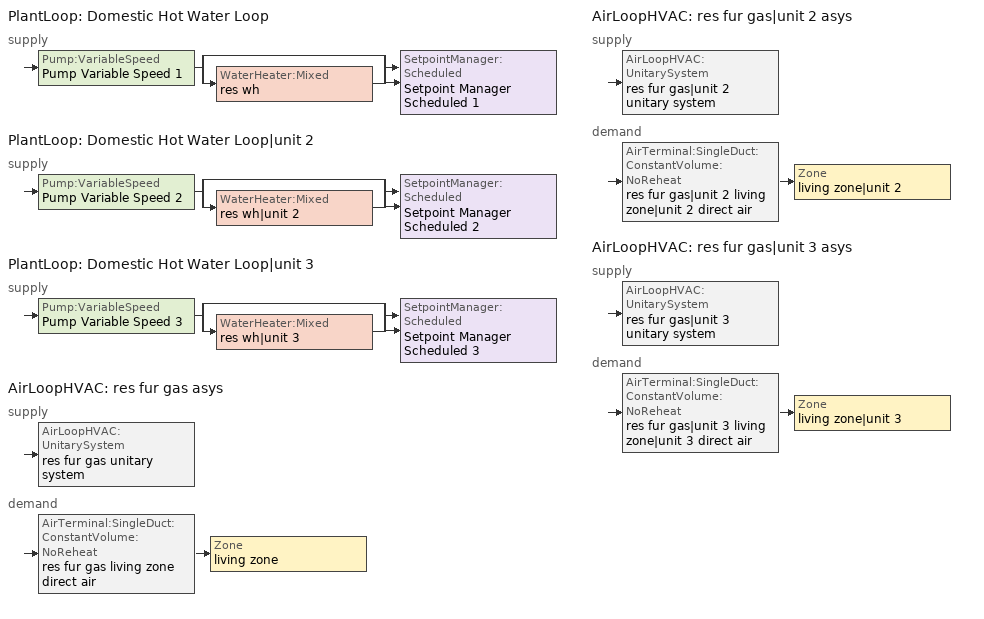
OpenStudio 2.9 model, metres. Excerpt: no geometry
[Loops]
PlantLoop 'Domestic Hot Water Loop'
 supply: Pump:VariableSpeed 'Pump Variable Speed 1' > split
  | bypass
  | WaterHeater:Mixed 'res wh'
  join > SetpointManager:Scheduled 'Setpoint Manager Scheduled 1'
PlantLoop 'Domestic Hot Water Loop|unit 2'
 supply: Pump:VariableSpeed 'Pump Variable Speed 2' > split
  | bypass
  | WaterHeater:Mixed 'res wh|unit 2'
  join > SetpointManager:Scheduled 'Setpoint Manager Scheduled 2'
PlantLoop 'Domestic Hot Water Loop|unit 3'
 supply: Pump:VariableSpeed 'Pump Variable Speed 3' > split
  | bypass
  | WaterHeater:Mixed 'res wh|unit 3'
  join > SetpointManager:Scheduled 'Setpoint Manager Scheduled 3'
AirLoopHVAC 'res fur gas asys'
 supply: AirLoopHVAC:UnitarySystem 'res fur gas unitary system'
 demand: AirTerminal:SingleDuct:ConstantVolume:NoReheat 'res fur gas living zone direct air' > Zone 'living zone'
AirLoopHVAC 'res fur gas|unit 2 asys'
 supply: AirLoopHVAC:UnitarySystem 'res fur gas|unit 2 unitary system'
 demand: AirTerminal:SingleDuct:ConstantVolume:NoReheat 'res fur gas|unit 2 living zone|unit 2 direct air' > Zone 'living zone|unit 2'
AirLoopHVAC 'res fur gas|unit 3 asys'
 supply: AirLoopHVAC:UnitarySystem 'res fur gas|unit 3 unitary system'
 demand: AirTerminal:SingleDuct:ConstantVolume:NoReheat 'res fur gas|unit 3 living zone|unit 3 direct air' > Zone 'living zone|unit 3'
[Sizing:Zone] Zone Cooling Design Supply Air Temperature Input Method=SupplyAirTemperature; Zone Cooling Design Supply Air Temperature {C}=14; Zone Cooling Design Supply Air Temperature Difference {deltaC}=11.11; Zone Heating Design Supply Air Temperature Input Method=SupplyAirTemperature; Zone Heating Design Supply Air Temperature {C}=40; Zone Heating Design Supply Air Temperature Difference {deltaC}=11.11; Zone Cooling Design Supply Air Humidity Ratio {kg-H2O/kg-air}=0.0085; Zone Heating Design Supply Air Humidity Ratio {kg-H2O/kg-air}=0.008; Cooling Design Air Flow Method=DesignDay; Heating Design Air Flow Method=DesignDay; Account for Dedicated Outdoor Air System=No; Dedicated Outdoor Air System Control Strategy=NeutralSupplyAir; Dedicated Outdoor Air Low Setpoint Temperature for Design {C}=autosize; Dedicated Outdoor Air High Setpoint Temperature for Design {C}=autosize
living zone; living zone|unit 2; living zone|unit 3
[Zone equipment]
living zone: res room ac zone ptac, res fur gas living zone direct air
living zone|unit 2: res room ac|unit 2 zone ptac, res fur gas|unit 2 living zone|unit 2 direct air
living zone|unit 3: res room ac|unit 3 zone ptac, res fur gas|unit 3 living zone|unit 3 direct air
[PlantLoop] Glycol Concentration=0; Maximum Loop Flow Rate {m3/s}=0.01; Plant Loop Volume {m3}=0.003; Load Distribution Scheme=Optimal
Domestic Hot Water Loop; Domestic Hot Water Loop|unit 2; Domestic Hot Water Loop|unit 3
[Sizing:Plant] Loop Type=Heating; Design Loop Exit Temperature {C}=51.6667; Loop Design Temperature Difference {deltaC}=5.55556; Sizing Option=NonCoincident; Zone Timesteps in Averaging Window=1; Coincident Sizing Factor Mode=None
Domestic Hot Water Loop; Domestic Hot Water Loop|unit 2; Domestic Hot Water Loop|unit 3
[Pump:VariableSpeed] Rated Flow Rate {m3/s}=0.01; Rated Pump Head {Pa}=1; Rated Power Consumption {W}=0; Motor Efficiency=1; Fraction of Motor Inefficiencies to Fluid Stream=0; Coefficient 1 of the Part Load Performance Curve=0; Coefficient 2 of the Part Load Performance Curve=1; Coefficient 3 of the Part Load Performance Curve=0; Coefficient 4 of the Part Load Performance Curve=0; Pump Control Type=Intermittent; Skin Loss Radiative Fraction=0.5; Design Power Sizing Method=PowerPerFlowPerPressure; Design Electric Power per Unit Flow Rate {W/(m3/s)}=348701.1; Design Shaft Power per Unit Flow Rate per Unit Head {W-s/m3-Pa}=1.28205; Design Minimum Flow Rate Fraction=0
Pump Variable Speed 1; Pump Variable Speed 2; Pump Variable Speed 3
[SetpointManager:Scheduled] Control Variable=Temperature
Name | Schedule
Setpoint Manager Scheduled 1 | dhw temp
Setpoint Manager Scheduled 2 | dhw temp 1
Setpoint Manager Scheduled 3 | dhw temp 2
[WaterHeater:Mixed] Tank Volume {m3}=0.107884; Deadband Temperature Difference {deltaC}=2; Maximum Temperature Limit {C}=99; Heater Control Type=Cycle; Heater Maximum Capacity {W}=11722.8; Heater Minimum Capacity {W}=0; Heater Fuel Type=NaturalGas; Heater Thermal Efficiency=0.773298; Off Cycle Parasitic Fuel Consumption Rate {W}=0; Off Cycle Parasitic Fuel Type=Electricity; Off Cycle Parasitic Heat Fraction to Tank=0; On Cycle Parasitic Fuel Consumption Rate {W}=0; On Cycle Parasitic Fuel Type=Electricity; On Cycle Parasitic Heat Fraction to Tank=0; Ambient Temperature Indicator=ThermalZone; Ambient Temperature Thermal Zone=unfinished basement zone; Off Cycle Loss Coefficient to Ambient Temperature {W/K}=4.15693; Off Cycle Loss Fraction to Thermal Zone=0.64; On Cycle Loss Coefficient to Ambient Temperature {W/K}=4.15693; On Cycle Loss Fraction to Thermal Zone=1; Use Side Effectiveness=1; Source Side Effectiveness=1; Use Side Design Flow Rate {m3/s}=autosize; Source Side Design Flow Rate {m3/s}=autosize; Indirect Water Heating Recovery Time {hr}=1.5; Source Side Flow Control Mode=IndirectHeatPrimarySetpoint
Name | Setpoint Temperature Schedule
res wh | WH Setpoint Temp
res wh|unit 2 | WH Setpoint Temp 1
res wh|unit 3 | WH Setpoint Temp 2
[Coil:Cooling:DX:SingleSpeed] Availability Schedule=Always On Discrete; Rated Total Cooling Capacity {W}=10550.6; Rated Sensible Heat Ratio=0.65; Rated COP {W/W}=2.4911; Rated Air Flow Rate {m3/s}=0.441743; Rated Evaporator Fan Power Per Volume Flow Rate {W/(m3/s)}=773.3; Condenser Type=AirCooled; Evaporative Condenser Effectiveness=0.9; Evaporative Condenser Air Flow Rate {m3/s}=Autosize; Evaporative Condenser Pump Rated Power Consumption {W}=Autosize; Crankcase Heater Capacity {W}=0; Maximum Outdoor Dry-Bulb Temperature for Crankcase Heater Operation {C}=10; Basin Heater Capacity {W/K}=0; Basin Heater Setpoint Temperature {C}=2
Name | Total Cooling Capacity Function of Temperature Curve | Total Cooling Capacity Function of Flow Fraction Curve | Energy Input Ratio Function of Temperature Curve | Energy Input Ratio Function of Flow Fraction Curve | Part Load Fraction Correlation Curve
res room ac cooling coil | RoomAC-Cap-fT | RoomAC-Cap-fFF | RoomAC-EIR-fT | RoomAC-EIR-fFF | RoomAC-PLF-fPLR
res room ac|unit 2 cooling coil | RoomAC-Cap-fT 1 | RoomAC-Cap-fFF 1 | RoomAC-EIR-fT 1 | RoomAC-EIR-fFF 1 | RoomAC-PLF-fPLR 1
res room ac|unit 3 cooling coil | RoomAC-Cap-fT 2 | RoomAC-Cap-fFF 2 | RoomAC-EIR-fT 2 | RoomAC-EIR-fFF 2 | RoomAC-PLF-fPLR 2
[Fan:OnOff] Availability Schedule=Always On Discrete; Motor Efficiency=1
Name | Fan Total Efficiency | Pressure Rise {Pa} | Maximum Flow Rate {m3/s} | Motor In Airstream Fraction | Fan Power Ratio Function of Speed Ratio Curve | Fan Efficiency Ratio Function of Speed Ratio Curve
res room ac living zone clg supply fan | 1 | 0 | 0.495545 | 0 | Fan On Off Power Curve | Fan On Off Efficiency Curve
res room ac|unit 2 living zone|unit 2 clg supply fan | 1 | 0 | 0.495545 | 0 | Fan On Off Power Curve 1 | Fan On Off Efficiency Curve 1
res room ac|unit 3 living zone|unit 3 clg supply fan | 1 | 0 | 0.495545 | 0 | Fan On Off Power Curve 2 | Fan On Off Efficiency Curve 2
res fur gas htg supply fan | 0.75 | 794.58 | 1.04205 | 1 | Fan On Off Power Curve 3 | Fan On Off Efficiency Curve 3
res fur gas|unit 2 htg supply fan | 0.75 | 794.58 | 1.04205 | 1 | Fan On Off Power Curve 4 | Fan On Off Efficiency Curve 4
res fur gas|unit 3 htg supply fan | 0.75 | 794.58 | 1.04205 | 1 | Fan On Off Power Curve 5 | Fan On Off Efficiency Curve 5
[Coil:Heating:Electric] Availability Schedule=Always Off Discrete; Nominal Capacity {W}=0
res room ac always off heating coil; res room ac|unit 2 always off heating coil; res room ac|unit 3 always off heating coil
[ZoneHVAC:PackagedTerminalAirConditioner] Availability Schedule=Always On Discrete; Supply Air Flow Rate During Cooling Operation {m3/s}=0.495545; Supply Air Flow Rate During Heating Operation {m3/s}=1e-005; Supply Air Flow Rate When No Cooling or Heating is Needed {m3/s}=0; Outdoor Air Flow Rate During Cooling Operation {m3/s}=0; Outdoor Air Flow Rate During Heating Operation {m3/s}=0; Outdoor Air Flow Rate When No Cooling or Heating is Needed {m3/s}=0; Fan Placement=DrawThrough; Supply Air Fan Operating Mode Schedule=Always Off Discrete
Name | Supply Air Fan | Heating Coil | Cooling Coil
res room ac zone ptac | res room ac living zone clg supply fan | res room ac always off heating coil | res room ac cooling coil
res room ac|unit 2 zone ptac | res room ac|unit 2 living zone|unit 2 clg supply fan | res room ac|unit 2 always off heating coil | res room ac|unit 2 cooling coil
res room ac|unit 3 zone ptac | res room ac|unit 3 living zone|unit 3 clg supply fan | res room ac|unit 3 always off heating coil | res room ac|unit 3 cooling coil
[Coil:Heating:Gas] Availability Schedule=Always On Discrete; Gas Burner Efficiency=0.8; Nominal Capacity {W}=29307.1; Parasitic Electric Load {W}=76; Parasitic Gas Load {W}=0; Fuel Type=NaturalGas
res fur gas heating coil; res fur gas|unit 2 heating coil; res fur gas|unit 3 heating coil
[AirLoopHVAC:UnitarySystem] Control Type=Load; Dehumidification Control Type=None; Availability Schedule=Always On Discrete; Fan Placement=BlowThrough; Supply Air Fan Operating Mode Schedule=Always Off Discrete; DX Heating Coil Sizing Ratio=1; Use DOAS DX Cooling Coil=No; DOAS DX Cooling Coil Leaving Minimum Air Temperature {C}=2; Latent Load Control=SensibleOnlyLoadControl; Supply Air Flow Rate Method During Cooling Operation=SupplyAirFlowRate; Supply Air Flow Rate During Cooling Operation {m3/s}=0; Supply Air Flow Rate Method During Heating Operation=SupplyAirFlowRate; Supply Air Flow Rate During Heating Operation {m3/s}=1.04204; Supply Air Flow Rate When No Cooling or Heating is Required {m3/s}=0; Maximum Supply Air Temperature {C}=48.8889; Maximum Outdoor Dry-Bulb Temperature for Supplemental Heater Operation {C}=21; Maximum Cycling Rate {cycles/hr}=2.5; Heat Pump Time Constant {s}=60; Fraction of On-Cycle Power Use=0.01; Heat Pump Fan Delay Time {s}=60; Ancilliary On-Cycle Electric Power {W}=0; Ancilliary Off-Cycle Electric Power {W}=0
Name | Controlling Zone or Thermostat Location | Supply Fan | Heating Coil
res fur gas unitary system | living zone | res fur gas htg supply fan | res fur gas heating coil
res fur gas|unit 2 unitary system | living zone|unit 2 | res fur gas|unit 2 htg supply fan | res fur gas|unit 2 heating coil
res fur gas|unit 3 unitary system | living zone|unit 3 | res fur gas|unit 3 htg supply fan | res fur gas|unit 3 heating coil
[AirLoopHVAC] Availability Schedule=Always On Discrete; Design Supply Air Flow Rate {m3/s}=1.04204
res fur gas asys; res fur gas|unit 2 asys; res fur gas|unit 3 asys
[Sizing:System] Type of Load to Size On=Sensible; Design Outdoor Air Flow Rate {m3/s}=Autosize; Central Heating Maximum System Air Flow Ratio=0.3; Preheat Design Temperature {C}=7; Preheat Design Humidity Ratio {kg-H2O/kg-Air}=0.008; Precool Design Temperature {C}=12.8; Precool Design Humidity Ratio {kg-H2O/kg-Air}=0.008; Central Cooling Design Supply Air Temperature {C}=12.8; Central Heating Design Supply Air Temperature {C}=16.7; Sizing Option=NonCoincident; 100% Outdoor Air in Cooling=Yes; 100% Outdoor Air in Heating=Yes; Central Cooling Design Supply Air Humidity Ratio {kg-H2O/kg-Air}=0.0085; Central Heating Design Supply Air Humidity Ratio {kg-H2O/kg-Air}=0.008; Cooling Design Air Flow Method=DesignDay; Cooling Design Air Flow Rate {m3/s}=0; Heating Design Air Flow Method=DesignDay; Heating Design Air Flow Rate {m3/s}=0; System Outdoor Air Method=ZoneSum; Zone Maximum Outdoor Air Fraction=1; Cooling Supply Air Flow Rate Per Floor Area {m3/s-m2}=0.00996765; Cooling Fraction of Autosized Cooling Supply Air Flow Rate=1; Cooling Supply Air Flow Rate Per Unit Cooling Capacity {m3/s-W}=3.94755e-05; Heating Supply Air Flow Rate Per Floor Area {m3/s-m2}=0.00996765; Heating Fraction of Autosized Heating Supply Air Flow Rate=1; Heating Fraction of Autosized Cooling Supply Air Flow Rate=1; Heating Supply Air Flow Rate Per Unit Heating Capacity {m3/s-W}=3.15882e-05; Cooling Design Capacity Method=CoolingDesignCapacity; Cooling Design Capacity {W}=autosize; Cooling Design Capacity Per Floor Area {W/m2}=234.7; Fraction of Autosized Cooling Design Capacity=1; Heating Design Capacity Method=HeatingDesignCapacity; Heating Design Capacity {W}=autosize; Heating Design Capacity Per Floor Area {W/m2}=157; Fraction of Autosized Heating Design Capacity=1; Central Cooling Capacity Control Method=OnOff
res fur gas asys; res fur gas|unit 2 asys; res fur gas|unit 3 asys
[AirTerminal:SingleDuct:ConstantVolume:NoReheat] Availability Schedule=Always On Discrete; Maximum Air Flow Rate {m3/s}=1.04204
res fur gas living zone direct air; res fur gas|unit 2 living zone|unit 2 direct air; res fur gas|unit 3 living zone|unit 3 direct air
[EnergyManagementSystem:Sensor]
Name | Output Variable or Output Meter Index Key | Output Variable or Output Meter
res_af_1_tin_s | living zone | Zone Mean Air Temperature
res_af_1_tt_s | living zone | Zone Outdoor Air Drybulb Temperature
res_ds_res_fur_gas_asys_fan_rtf_s | res fur gas htg supply fan | Fan Runtime Fraction
res_ds_res_fur_gas_asys_win_s | living zone | Zone Mean Air Humidity Ratio
res_af_2_tin_s | living zone|unit 2 | Zone Mean Air Temperature
res_af_2_tt_s | living zone|unit 2 | Zone Outdoor Air Drybulb Temperature
res_ds_res_fur_gas_unit_2_asys_fan_rtf_s | res fur gas|unit 2 htg supply fan | Fan Runtime Fraction
res_ds_res_fur_gas_unit_2_asys_win_s | living zone|unit 2 | Zone Mean Air Humidity Ratio
res_af_3_tin_s | living zone|unit 3 | Zone Mean Air Temperature
res_af_3_tt_s | living zone|unit 3 | Zone Outdoor Air Drybulb Temperature
res_ds_res_fur_gas_unit_3_asys_fan_rtf_s | res fur gas|unit 3 htg supply fan | Fan Runtime Fraction
res_ds_res_fur_gas_unit_3_asys_win_s | living zone|unit 3 | Zone Mean Air Humidity Ratio
[EnergyManagementSystem:Program]
res_infil_1_program: Set p_m = 0.14; Set p_s = 0.22; Set s_m = 270; Set s_s = 370; Set z_m = 9.99744; Set z_s = 4.8768; Set f_t = (((s_m/z_m)^p_m)*((z_s/s_s)^p_s)); Set Tdiff = res_af_1_tin_s-res_af_1_tt_s; Set dT = @Abs Tdiff; Set c = 0.0228; Set Cs = 0.0871; Set Cw = 0.1284; Set n = 0.67; Set sft = (f_t*0.7000000000000001); Set temp1 = ((c*Cw)*((sft*res_af_vw_s)^(2*n)))^2; Set Qn = (((c*Cs*(dT^n))^2)+temp1)^0.5; Set Tdiff = res_af_1_tin_s-res_af_1_tt_s; Set dT = @Abs Tdiff; Set QWHV = res_infil_1_wh_sch_s*0.0165; Set Qrange = res_infil_1_range_sch_s*0.0472; Set Qdryer = 0.0; Set Qbath = res_infil_1_bath_sch_s*0.0354; Set QhpwhOut = 0; Set QhpwhIn = 0; Set QductsOut = 0; Set QductsIn = 0; Set QductsOut = QductsOut+res_ds_res_fur_gas_asys_lk_ret_fan_equiv; Set QductsIn = QductsIn+res_ds_res_fur_gas_asys_lk_sup_fan_equiv; Set Qout = QWHV+Qrange+Qbath+Qdryer+QhpwhOut+QductsOut; Set Qin = QhpwhIn+QductsIn; Set Qu = (@Abs (Qout-Qin)); Set Qb = (@Min Qout Qin); Set faneff_wh = 0.9438948864000002; Set res_infil_1_house_fan_act = (QWHV*300)/faneff_wh*1; Set faneff_sp = 0.4719474432000001; Set res_infil_1_range_fan_act = (Qrange*300)/faneff_sp; Set res_infil_1_bath_fan_act = (Qbath*300)/faneff_sp; Set Q_acctd_for_elsewhere = QhpwhOut+QhpwhIn+QductsOut+QductsIn; Set res_infil_1_flow_act = (((Qu^2)+(Qn^2))^0.5)-Q_acctd_for_elsewhere; Set res_infil_1_flow_act = (@Max res_infil_1_flow_act 0)
res_nv_2_program: Set Tdiff = res_af_2_tin_s-res_af_2_tt_s; Set dT = (@Abs Tdiff); Set pt = (@RhFnTdbWPb res_af_2_tt_s res_nv_wt_s res_nv_pb_s); Set NVA = 2337.1686753986055; Set Cs = 0.00017926040778923255; Set Cw = 8.70903777141566e-05; Set MNV = 0.6292632575999998; Set MHR = 0.0115; Set MRH = 0.7; Set temp1 = (res_nv_2_nva_s*NVA); Set SGNV = temp1*((((Cs*dT)+(Cw*(res_af_vw_s^2)))^0.5)/1000); If (res_nv_wt_s<MHR) && (pt<MRH) && (res_af_2_tin_s>res_nv_2_sp_s); Set temp2 = (res_af_2_tin_s-res_nv_2_sp_s); Set NVadj1 = temp2/(res_af_2_tin_s-res_af_2_tt_s); Set NVadj2 = (@Min NVadj1 1); Set NVadj3 = (@Max NVadj2 0); Set NVadj = SGNV*NVadj3; Set res_nv_2_flow_act = (@Min NVadj MNV); Else; Set res_nv_2_flow_act = 0; EndIf
res_ds_res_fur_gas_unit_2_asys_program: Set res_ds_res_fur_gas_unit_2_asys_AhMfr = res_ds_res_fur_gas_unit_2_asys_ah_mfr_s; Set res_ds_res_fur_gas_unit_2_asys_FanRtf = res_ds_res_fur_gas_unit_2_asys_fan_rtf_s; Set res_ds_res_fur_gas_unit_2_asys_AhVfr = res_ds_res_fur_gas_unit_2_asys_ah_vfr_s; Set res_ds_res_fur_gas_unit_2_asys_AhTt = res_ds_res_fur_gas_unit_2_asys_ah_tt_s; Set res_ds_res_fur_gas_unit_2_asys_AhWt = res_ds_res_fur_gas_unit_2_asys_ah_wt_s; Set res_ds_res_fur_gas_unit_2_asys_RaT = res_ds_res_fur_gas_unit_2_asys_ra_t_s; Set res_ds_res_fur_gas_unit_2_asys_RaW = res_ds_res_fur_gas_unit_2_asys_ra_w_s; Set res_ds_res_fur_gas_unit_2_asys_AhT = res_ds_res_fur_gas_unit_2_asys_ah_t_s; Set res_ds_res_fur_gas_unit_2_asys_AhW = res_ds_res_fur_gas_unit_2_asys_ah_w_s; Run res_ds_res_fur_gas_unit_2_asys_lk_subrout; Set res_ds_res_fur_gas_unit_2_asys_SupSLkToLvEq_act = res_ds_res_fur_gas_unit_2_asys_SupSLkToLv; Set res_ds_res_fur_gas_unit_2_asys_SupLatLkToLvEq_act = res_ds_res_fur_gas_unit_2_asys_SupLatLkToLv; Set res_ds_res_fur_gas_unit_2_asys_SupDCnToLvEq_act = res_ds_res_fur_gas_unit_2_asys_SupDCnToLv; Set res_ds_res_fur_gas_unit_2_asys_SupDCnToAhEq_act = res_ds_res_fur_gas_unit_2_asys_SupDCnToAh; Set res_ds_res_fur_gas_unit_2_asys_SupSLkToAhEq_act = res_ds_res_fur_gas_unit_2_asys_SupSLkToAh; Set res_ds_res_fur_gas_unit_2_asys_SupLatLkToAhEq_act = res_ds_res_fur_gas_unit_2_asys_SupLatLkToAh; Set res_ds_res_fur_gas_unit_2_asys_RetSLkEq_act = res_ds_res_fur_gas_unit_2_asys_RetSLk; Set res_ds_res_fur_gas_unit_2_asys_RetLatLkEq_act = res_ds_res_fur_gas_unit_2_asys_RetLatLk; Set res_ds_res_fur_gas_unit_2_asys_RetDCnToPlEq_act = res_ds_res_fur_gas_unit_2_asys_RetDCnToPl; Set res_ds_res_fur_gas_unit_2_asys_RetDCnToAhEquip_act = res_ds_res_fur_gas_unit_2_asys_RetDCnToAh; Set res_ds_res_fur_gas_unit_2_asys_AhToLivMix_act = res_ds_res_fur_gas_unit_2_asys_AhToLiv; Set res_ds_res_fur_gas_unit_2_asys_LivToAhMix_act = res_ds_res_fur_gas_unit_2_asys_LivToAh
res_infil_2_program: Set p_m = 0.14; Set p_s = 0.22; Set s_m = 270; Set s_s = 370; Set z_m = 9.99744; Set z_s = 4.8768; Set f_t = (((s_m/z_m)^p_m)*((z_s/s_s)^p_s)); Set Tdiff = res_af_2_tin_s-res_af_2_tt_s; Set dT = @Abs Tdiff; Set c = 0.012; Set Cs = 0.0871; Set Cw = 0.1284; Set n = 0.67; Set sft = (f_t*0.7000000000000001); Set temp1 = ((c*Cw)*((sft*res_af_vw_s)^(2*n)))^2; Set Qn = (((c*Cs*(dT^n))^2)+temp1)^0.5; Set Tdiff = res_af_2_tin_s-res_af_2_tt_s; Set dT = @Abs Tdiff; Set QWHV = res_infil_2_wh_sch_s*0.0165; Set Qrange = res_infil_2_range_sch_s*0.0472; Set Qdryer = 0.0; Set Qbath = res_infil_2_bath_sch_s*0.0354; Set QhpwhOut = 0; Set QhpwhIn = 0; Set QductsOut = 0; Set QductsIn = 0; Set QductsOut = QductsOut+res_ds_res_fur_gas_unit_2_asys_lk_ret_fan_equiv; Set QductsIn = QductsIn+res_ds_res_fur_gas_unit_2_asys_lk_sup_fan_equiv; Set Qout = QWHV+Qrange+Qbath+Qdryer+QhpwhOut+QductsOut; Set Qin = QhpwhIn+QductsIn; Set Qu = (@Abs (Qout-Qin)); Set Qb = (@Min Qout Qin); Set faneff_wh = 0.9438948864000002; Set res_infil_2_house_fan_act = (QWHV*300)/faneff_wh*1; Set faneff_sp = 0.4719474432000001; Set res_infil_2_range_fan_act = (Qrange*300)/faneff_sp; Set res_infil_2_bath_fan_act = (Qbath*300)/faneff_sp; Set Q_acctd_for_elsewhere = QhpwhOut+QhpwhIn+QductsOut+QductsIn; Set res_infil_2_flow_act = (((Qu^2)+(Qn^2))^0.5)-Q_acctd_for_elsewhere; Set res_infil_2_flow_act = (@Max res_infil_2_flow_act 0)
res_nv_3_program: Set Tdiff = res_af_3_tin_s-res_af_3_tt_s; Set dT = (@Abs Tdiff); Set pt = (@RhFnTdbWPb res_af_3_tt_s res_nv_wt_s res_nv_pb_s); Set NVA = 4584.793685048614; Set Cs = 0.00017926040778923255; Set Cw = 8.70903777141566e-05; Set MNV = 0.6292632576000032; Set MHR = 0.0115; Set MRH = 0.7; Set temp1 = (res_nv_3_nva_s*NVA); Set SGNV = temp1*((((Cs*dT)+(Cw*(res_af_vw_s^2)))^0.5)/1000); If (res_nv_wt_s<MHR) && (pt<MRH) && (res_af_3_tin_s>res_nv_3_sp_s); Set temp2 = (res_af_3_tin_s-res_nv_3_sp_s); Set NVadj1 = temp2/(res_af_3_tin_s-res_af_3_tt_s); Set NVadj2 = (@Min NVadj1 1); Set NVadj3 = (@Max NVadj2 0); Set NVadj = SGNV*NVadj3; Set res_nv_3_flow_act = (@Min NVadj MNV); Else; Set res_nv_3_flow_act = 0; EndIf
res_ds_res_fur_gas_unit_3_asys_program: Set res_ds_res_fur_gas_unit_3_asys_AhMfr = res_ds_res_fur_gas_unit_3_asys_ah_mfr_s; Set res_ds_res_fur_gas_unit_3_asys_FanRtf = res_ds_res_fur_gas_unit_3_asys_fan_rtf_s; Set res_ds_res_fur_gas_unit_3_asys_AhVfr = res_ds_res_fur_gas_unit_3_asys_ah_vfr_s; Set res_ds_res_fur_gas_unit_3_asys_AhTt = res_ds_res_fur_gas_unit_3_asys_ah_tt_s; Set res_ds_res_fur_gas_unit_3_asys_AhWt = res_ds_res_fur_gas_unit_3_asys_ah_wt_s; Set res_ds_res_fur_gas_unit_3_asys_RaT = res_ds_res_fur_gas_unit_3_asys_ra_t_s; Set res_ds_res_fur_gas_unit_3_asys_RaW = res_ds_res_fur_gas_unit_3_asys_ra_w_s; Set res_ds_res_fur_gas_unit_3_asys_AhT = res_ds_res_fur_gas_unit_3_asys_ah_t_s; Set res_ds_res_fur_gas_unit_3_asys_AhW = res_ds_res_fur_gas_unit_3_asys_ah_w_s; Run res_ds_res_fur_gas_unit_3_asys_lk_subrout; Set res_ds_res_fur_gas_unit_3_asys_SupSLkToLvEq_act = res_ds_res_fur_gas_unit_3_asys_SupSLkToLv; Set res_ds_res_fur_gas_unit_3_asys_SupLatLkToLvEq_act = res_ds_res_fur_gas_unit_3_asys_SupLatLkToLv; Set res_ds_res_fur_gas_unit_3_asys_SupDCnToLvEq_act = res_ds_res_fur_gas_unit_3_asys_SupDCnToLv; Set res_ds_res_fur_gas_unit_3_asys_SupDCnToAhEq_act = res_ds_res_fur_gas_unit_3_asys_SupDCnToAh; Set res_ds_res_fur_gas_unit_3_asys_SupSLkToAhEq_act = res_ds_res_fur_gas_unit_3_asys_SupSLkToAh; Set res_ds_res_fur_gas_unit_3_asys_SupLatLkToAhEq_act = res_ds_res_fur_gas_unit_3_asys_SupLatLkToAh; Set res_ds_res_fur_gas_unit_3_asys_RetSLkEq_act = res_ds_res_fur_gas_unit_3_asys_RetSLk; Set res_ds_res_fur_gas_unit_3_asys_RetLatLkEq_act = res_ds_res_fur_gas_unit_3_asys_RetLatLk; Set res_ds_res_fur_gas_unit_3_asys_RetDCnToPlEq_act = res_ds_res_fur_gas_unit_3_asys_RetDCnToPl; Set res_ds_res_fur_gas_unit_3_asys_RetDCnToAhEquip_act = res_ds_res_fur_gas_unit_3_asys_RetDCnToAh; Set res_ds_res_fur_gas_unit_3_asys_AhToLivMix_act = res_ds_res_fur_gas_unit_3_asys_AhToLiv; Set res_ds_res_fur_gas_unit_3_asys_LivToAhMix_act = res_ds_res_fur_gas_unit_3_asys_LivToAh
res_infil_3_program: Set p_m = 0.14; Set p_s = 0.22; Set s_m = 270; Set s_s = 370; Set z_m = 9.99744; Set z_s = 4.8768; Set f_t = (((s_m/z_m)^p_m)*((z_s/s_s)^p_s)); Set Tdiff = res_af_3_tin_s-res_af_3_tt_s; Set dT = @Abs Tdiff; Set c = 0.0228; Set Cs = 0.0871; Set Cw = 0.1284; Set n = 0.67; Set sft = (f_t*0.7000000000000001); Set temp1 = ((c*Cw)*((sft*res_af_vw_s)^(2*n)))^2; Set Qn = (((c*Cs*(dT^n))^2)+temp1)^0.5; Set Tdiff = res_af_3_tin_s-res_af_3_tt_s; Set dT = @Abs Tdiff; Set QWHV = res_infil_3_wh_sch_s*0.0165; Set Qrange = res_infil_3_range_sch_s*0.0472; Set Qdryer = 0.0; Set Qbath = res_infil_3_bath_sch_s*0.0354; Set QhpwhOut = 0; Set QhpwhIn = 0; Set QductsOut = 0; Set QductsIn = 0; Set QductsOut = QductsOut+res_ds_res_fur_gas_unit_3_asys_lk_ret_fan_equiv; Set QductsIn = QductsIn+res_ds_res_fur_gas_unit_3_asys_lk_sup_fan_equiv; Set Qout = QWHV+Qrange+Qbath+Qdryer+QhpwhOut+QductsOut; Set Qin = QhpwhIn+QductsIn; Set Qu = (@Abs (Qout-Qin)); Set Qb = (@Min Qout Qin); Set faneff_wh = 0.9438948864000002; Set res_infil_3_house_fan_act = (QWHV*300)/faneff_wh*1; Set faneff_sp = 0.4719474432000001; Set res_infil_3_range_fan_act = (Qrange*300)/faneff_sp; Set res_infil_3_bath_fan_act = (Qbath*300)/faneff_sp; Set Q_acctd_for_elsewhere = QhpwhOut+QhpwhIn+QductsOut+QductsIn; Set res_infil_3_flow_act = (((Qu^2)+(Qn^2))^0.5)-Q_acctd_for_elsewhere; Set res_infil_3_flow_act = (@Max res_infil_3_flow_act 0)
[AirLoopHVAC:ReturnPlenum]
Name | ThermalZone
res fur gas asys return plenum | res ds res fur gas asys ret air zone
res fur gas|unit 2 asys return plenum | res ds res fur gas_unit 2 asys ret air zone
res fur gas|unit 3 asys return plenum | res ds res fur gas_unit 3 asys ret air zone
[EnergyManagementSystem:Subroutine]
res_ds_res_fur_gas_asys_lk_subrout: Set f_sup = 0.13696303696303697; Set f_ret = 0.10009990009990012; Set f_OA = 0.0; Set oafrate = f_OA * res_ds_res_fur_gas_asys_AhVfr; Set suplkfrate = f_sup * res_ds_res_fur_gas_asys_AhVfr; Set retlkfrate = f_ret * res_ds_res_fur_gas_asys_AhVfr; Set res_ds_res_fur_gas_asys_AhToLiv = (@Abs (suplkfrate-retlkfrate-oafrate)); Set res_ds_res_fur_gas_asys_LivToAh = 0; Set res_ds_res_fur_gas_asys_lk_sup_fan_equiv = 0; Set res_ds_res_fur_gas_asys_lk_ret_fan_equiv = oafrate; If res_ds_res_fur_gas_asys_AhMfr>0; Set h_SA=(@HFnTdbW res_ds_res_fur_gas_asys_AhTt res_ds_res_fur_gas_asys_AhWt); Set h_AHZ=(@HFnTdbW res_ds_res_fur_gas_asys_AhT res_ds_res_fur_gas_asys_AhW); Set h_RA=(@HFnTdbW res_ds_res_fur_gas_asys_RaT res_ds_res_fur_gas_asys_RaW); Set h_fg=(@HfgAirFnWTdb res_ds_res_fur_gas_asys_AhWt res_ds_res_fur_gas_asys_AhTt); Set SALkQtot=f_sup*res_ds_res_fur_gas_asys_AhMfr*(h_RA-h_SA); Set temp1=h_fg*(res_ds_res_fur_gas_asys_RaW-res_ds_res_fur_gas_asys_AhWt); Set res_ds_res_fur_gas_asys_SupLatLkToLv = f_sup*res_ds_res_fur_gas_asys_AhMfr*temp1; Set res_ds_res_fur_gas_asys_SupSLkToLv = SALkQtot-res_ds_res_fur_gas_asys_SupLatLkToLv; Set eTm=(res_ds_res_fur_gas_asys_FanRtf/(res_ds_res_fur_gas_asys_AhMfr*1006.0))*20.169; Set eTm=0-eTm; Set temp4=res_ds_res_fur_gas_asys_AhT; Set tsup=temp4+((res_ds_res_fur_gas_asys_AhTt-res_ds_res_fur_gas_asys_AhT)*(@Exp eTm)); Set temp5=tsup-res_ds_res_fur_gas_asys_AhTt; Set res_ds_res_fur_gas_asys_SupDCnToLv = res_ds_res_fur_gas_asys_AhMfr*1006.0*temp5; Set res_ds_res_fur_gas_asys_SupDCnToAh = 0-res_ds_res_fur_gas_asys_SupDCnToLv; Set eTm=(res_ds_res_fur_gas_asys_FanRtf/(res_ds_res_fur_gas_asys_AhMfr*1006.0))*18.618; Set eTm=0-eTm; Set temp6=res_ds_res_fur_gas_asys_AhT; Set tret=temp6+((res_ds_res_fur_gas_asys_RaT-res_ds_res_fur_gas_asys_AhT)*(@Exp eTm)); Set temp7=tret-res_ds_res_fur_gas_asys_RaT; Set res_ds_res_fur_gas_asys_RetDCnToPl=res_ds_res_fur_gas_asys_AhMfr*1006.0*temp7; Set res_ds_res_fur_gas_asys_RetDCnToAh=0-res_ds_res_fur_gas_asys_RetDCnToPl; Set res_ds_res_fur_gas_asys_RetLatLk=0; Set temp2=(res_ds_res_fur_gas_asys_AhT-res_ds_res_fur_gas_asys_RaT); Set res_ds_res_fur_gas_asys_RetSLk=f_ret*res_ds_res_fur_gas_asys_AhMfr*1006.0*temp2; Set QtLkToAHZn=f_sup*res_ds_res_fur_gas_asys_AhMfr*(h_SA-h_AHZ); Set temp3=(res_ds_res_fur_gas_asys_AhWt-res_ds_res_fur_gas_asys_AhW); Set res_ds_res_fur_gas_asys_SupLatLkToAh=f_sup*res_ds_res_fur_gas_asys_AhMfr*h_fg; Set res_ds_res_fur_gas_asys_SupLatLkToAh=res_ds_res_fur_gas_asys_SupLatLkToAh*temp3; Set res_ds_res_fur_gas_asys_SupSLkToAh=QtLkToAHZn-res_ds_res_fur_gas_asys_SupLatLkToAh; Else; Set res_ds_res_fur_gas_asys_SupLatLkToLv=0; Set res_ds_res_fur_gas_asys_SupSLkToLv=0; Set res_ds_res_fur_gas_asys_SupDCnToLv=0; Set res_ds_res_fur_gas_asys_SupDCnToAh=0; Set res_ds_res_fur_gas_asys_RetDCnToPl=0; Set res_ds_res_fur_gas_asys_RetDCnToAh=0; Set res_ds_res_fur_gas_asys_RetLatLk=0; Set res_ds_res_fur_gas_asys_RetSLk=0; Set res_ds_res_fur_gas_asys_SupLatLkToAh=0; Set res_ds_res_fur_gas_asys_SupSLkToAh=0; EndIf
res_ds_res_fur_gas_unit_2_asys_lk_subrout: Set f_sup = 0.13696303696303697; Set f_ret = 0.10009990009990012; Set f_OA = 0.0; Set oafrate = f_OA * res_ds_res_fur_gas_unit_2_asys_AhVfr; Set suplkfrate = f_sup * res_ds_res_fur_gas_unit_2_asys_AhVfr; Set retlkfrate = f_ret * res_ds_res_fur_gas_unit_2_asys_AhVfr; Set res_ds_res_fur_gas_unit_2_asys_AhToLiv = (@Abs (suplkfrate-retlkfrate-oafrate)); Set res_ds_res_fur_gas_unit_2_asys_LivToAh = 0; Set res_ds_res_fur_gas_unit_2_asys_lk_sup_fan_equiv = 0; Set res_ds_res_fur_gas_unit_2_asys_lk_ret_fan_equiv = oafrate; If res_ds_res_fur_gas_unit_2_asys_AhMfr>0; Set h_SA=(@HFnTdbW res_ds_res_fur_gas_unit_2_asys_AhTt res_ds_res_fur_gas_unit_2_asys_AhWt); Set h_AHZ=(@HFnTdbW res_ds_res_fur_gas_unit_2_asys_AhT res_ds_res_fur_gas_unit_2_asys_AhW); Set h_RA=(@HFnTdbW res_ds_res_fur_gas_unit_2_asys_RaT res_ds_res_fur_gas_unit_2_asys_RaW); Set h_fg=(@HfgAirFnWTdb res_ds_res_fur_gas_unit_2_asys_AhWt res_ds_res_fur_gas_unit_2_asys_AhTt); Set SALkQtot=f_sup*res_ds_res_fur_gas_unit_2_asys_AhMfr*(h_RA-h_SA); Set temp1=h_fg*(res_ds_res_fur_gas_unit_2_asys_RaW-res_ds_res_fur_gas_unit_2_asys_AhWt); Set res_ds_res_fur_gas_unit_2_asys_SupLatLkToLv = f_sup*res_ds_res_fur_gas_unit_2_asys_AhMfr*temp1; Set res_ds_res_fur_gas_unit_2_asys_SupSLkToLv = SALkQtot-res_ds_res_fur_gas_unit_2_asys_SupLatLkToLv; Set eTm=(res_ds_res_fur_gas_unit_2_asys_FanRtf/(res_ds_res_fur_gas_unit_2_asys_AhMfr*1006.0))*20.169; Set eTm=0-eTm; Set temp4=res_ds_res_fur_gas_unit_2_asys_AhT; Set tsup=temp4+((res_ds_res_fur_gas_unit_2_asys_AhTt-res_ds_res_fur_gas_unit_2_asys_AhT)*(@Exp eTm)); Set temp5=tsup-res_ds_res_fur_gas_unit_2_asys_AhTt; Set res_ds_res_fur_gas_unit_2_asys_SupDCnToLv = res_ds_res_fur_gas_unit_2_asys_AhMfr*1006.0*temp5; Set res_ds_res_fur_gas_unit_2_asys_SupDCnToAh = 0-res_ds_res_fur_gas_unit_2_asys_SupDCnToLv; Set eTm=(res_ds_res_fur_gas_unit_2_asys_FanRtf/(res_ds_res_fur_gas_unit_2_asys_AhMfr*1006.0))*18.618; Set eTm=0-eTm; Set temp6=res_ds_res_fur_gas_unit_2_asys_AhT; Set tret=temp6+((res_ds_res_fur_gas_unit_2_asys_RaT-res_ds_res_fur_gas_unit_2_asys_AhT)*(@Exp eTm)); Set temp7=tret-res_ds_res_fur_gas_unit_2_asys_RaT; Set res_ds_res_fur_gas_unit_2_asys_RetDCnToPl=res_ds_res_fur_gas_unit_2_asys_AhMfr*1006.0*temp7; Set res_ds_res_fur_gas_unit_2_asys_RetDCnToAh=0-res_ds_res_fur_gas_unit_2_asys_RetDCnToPl; Set res_ds_res_fur_gas_unit_2_asys_RetLatLk=0; Set temp2=(res_ds_res_fur_gas_unit_2_asys_AhT-res_ds_res_fur_gas_unit_2_asys_RaT); Set res_ds_res_fur_gas_unit_2_asys_RetSLk=f_ret*res_ds_res_fur_gas_unit_2_asys_AhMfr*1006.0*temp2; Set QtLkToAHZn=f_sup*res_ds_res_fur_gas_unit_2_asys_AhMfr*(h_SA-h_AHZ); Set temp3=(res_ds_res_fur_gas_unit_2_asys_AhWt-res_ds_res_fur_gas_unit_2_asys_AhW); Set res_ds_res_fur_gas_unit_2_asys_SupLatLkToAh=f_sup*res_ds_res_fur_gas_unit_2_asys_AhMfr*h_fg; Set res_ds_res_fur_gas_unit_2_asys_SupLatLkToAh=res_ds_res_fur_gas_unit_2_asys_SupLatLkToAh*temp3; Set res_ds_res_fur_gas_unit_2_asys_SupSLkToAh=QtLkToAHZn-res_ds_res_fur_gas_unit_2_asys_SupLatLkToAh; Else; Set res_ds_res_fur_gas_unit_2_asys_SupLatLkToLv=0; Set res_ds_res_fur_gas_unit_2_asys_SupSLkToLv=0; Set res_ds_res_fur_gas_unit_2_asys_SupDCnToLv=0; Set res_ds_res_fur_gas_unit_2_asys_SupDCnToAh=0; Set res_ds_res_fur_gas_unit_2_asys_RetDCnToPl=0; Set res_ds_res_fur_gas_unit_2_asys_RetDCnToAh=0; Set res_ds_res_fur_gas_unit_2_asys_RetLatLk=0; Set res_ds_res_fur_gas_unit_2_asys_RetSLk=0; Set res_ds_res_fur_gas_unit_2_asys_SupLatLkToAh=0; Set res_ds_res_fur_gas_unit_2_asys_SupSLkToAh=0; EndIf
res_ds_res_fur_gas_unit_3_asys_lk_subrout: Set f_sup = 0.13696303696303697; Set f_ret = 0.10009990009990012; Set f_OA = 0.0; Set oafrate = f_OA * res_ds_res_fur_gas_unit_3_asys_AhVfr; Set suplkfrate = f_sup * res_ds_res_fur_gas_unit_3_asys_AhVfr; Set retlkfrate = f_ret * res_ds_res_fur_gas_unit_3_asys_AhVfr; Set res_ds_res_fur_gas_unit_3_asys_AhToLiv = (@Abs (suplkfrate-retlkfrate-oafrate)); Set res_ds_res_fur_gas_unit_3_asys_LivToAh = 0; Set res_ds_res_fur_gas_unit_3_asys_lk_sup_fan_equiv = 0; Set res_ds_res_fur_gas_unit_3_asys_lk_ret_fan_equiv = oafrate; If res_ds_res_fur_gas_unit_3_asys_AhMfr>0; Set h_SA=(@HFnTdbW res_ds_res_fur_gas_unit_3_asys_AhTt res_ds_res_fur_gas_unit_3_asys_AhWt); Set h_AHZ=(@HFnTdbW res_ds_res_fur_gas_unit_3_asys_AhT res_ds_res_fur_gas_unit_3_asys_AhW); Set h_RA=(@HFnTdbW res_ds_res_fur_gas_unit_3_asys_RaT res_ds_res_fur_gas_unit_3_asys_RaW); Set h_fg=(@HfgAirFnWTdb res_ds_res_fur_gas_unit_3_asys_AhWt res_ds_res_fur_gas_unit_3_asys_AhTt); Set SALkQtot=f_sup*res_ds_res_fur_gas_unit_3_asys_AhMfr*(h_RA-h_SA); Set temp1=h_fg*(res_ds_res_fur_gas_unit_3_asys_RaW-res_ds_res_fur_gas_unit_3_asys_AhWt); Set res_ds_res_fur_gas_unit_3_asys_SupLatLkToLv = f_sup*res_ds_res_fur_gas_unit_3_asys_AhMfr*temp1; Set res_ds_res_fur_gas_unit_3_asys_SupSLkToLv = SALkQtot-res_ds_res_fur_gas_unit_3_asys_SupLatLkToLv; Set eTm=(res_ds_res_fur_gas_unit_3_asys_FanRtf/(res_ds_res_fur_gas_unit_3_asys_AhMfr*1006.0))*20.169; Set eTm=0-eTm; Set temp4=res_ds_res_fur_gas_unit_3_asys_AhT; Set tsup=temp4+((res_ds_res_fur_gas_unit_3_asys_AhTt-res_ds_res_fur_gas_unit_3_asys_AhT)*(@Exp eTm)); Set temp5=tsup-res_ds_res_fur_gas_unit_3_asys_AhTt; Set res_ds_res_fur_gas_unit_3_asys_SupDCnToLv = res_ds_res_fur_gas_unit_3_asys_AhMfr*1006.0*temp5; Set res_ds_res_fur_gas_unit_3_asys_SupDCnToAh = 0-res_ds_res_fur_gas_unit_3_asys_SupDCnToLv; Set eTm=(res_ds_res_fur_gas_unit_3_asys_FanRtf/(res_ds_res_fur_gas_unit_3_asys_AhMfr*1006.0))*18.618; Set eTm=0-eTm; Set temp6=res_ds_res_fur_gas_unit_3_asys_AhT; Set tret=temp6+((res_ds_res_fur_gas_unit_3_asys_RaT-res_ds_res_fur_gas_unit_3_asys_AhT)*(@Exp eTm)); Set temp7=tret-res_ds_res_fur_gas_unit_3_asys_RaT; Set res_ds_res_fur_gas_unit_3_asys_RetDCnToPl=res_ds_res_fur_gas_unit_3_asys_AhMfr*1006.0*temp7; Set res_ds_res_fur_gas_unit_3_asys_RetDCnToAh=0-res_ds_res_fur_gas_unit_3_asys_RetDCnToPl; Set res_ds_res_fur_gas_unit_3_asys_RetLatLk=0; Set temp2=(res_ds_res_fur_gas_unit_3_asys_AhT-res_ds_res_fur_gas_unit_3_asys_RaT); Set res_ds_res_fur_gas_unit_3_asys_RetSLk=f_ret*res_ds_res_fur_gas_unit_3_asys_AhMfr*1006.0*temp2; Set QtLkToAHZn=f_sup*res_ds_res_fur_gas_unit_3_asys_AhMfr*(h_SA-h_AHZ); Set temp3=(res_ds_res_fur_gas_unit_3_asys_AhWt-res_ds_res_fur_gas_unit_3_asys_AhW); Set res_ds_res_fur_gas_unit_3_asys_SupLatLkToAh=f_sup*res_ds_res_fur_gas_unit_3_asys_AhMfr*h_fg; Set res_ds_res_fur_gas_unit_3_asys_SupLatLkToAh=res_ds_res_fur_gas_unit_3_asys_SupLatLkToAh*temp3; Set res_ds_res_fur_gas_unit_3_asys_SupSLkToAh=QtLkToAHZn-res_ds_res_fur_gas_unit_3_asys_SupLatLkToAh; Else; Set res_ds_res_fur_gas_unit_3_asys_SupLatLkToLv=0; Set res_ds_res_fur_gas_unit_3_asys_SupSLkToLv=0; Set res_ds_res_fur_gas_unit_3_asys_SupDCnToLv=0; Set res_ds_res_fur_gas_unit_3_asys_SupDCnToAh=0; Set res_ds_res_fur_gas_unit_3_asys_RetDCnToPl=0; Set res_ds_res_fur_gas_unit_3_asys_RetDCnToAh=0; Set res_ds_res_fur_gas_unit_3_asys_RetLatLk=0; Set res_ds_res_fur_gas_unit_3_asys_RetSLk=0; Set res_ds_res_fur_gas_unit_3_asys_SupLatLkToAh=0; Set res_ds_res_fur_gas_unit_3_asys_SupSLkToAh=0; EndIf
[EnergyManagementSystem:ProgramCallingManager]
res af_1 program calling manager: BeginTimestepBeforePredictor; res_infil_1_program; res_nv_1_program
res ds res fur gas asys program calling manager: EndOfSystemTimestepAfterHVACReporting; res_ds_res_fur_gas_asys_program
res af_2 program calling manager: BeginTimestepBeforePredictor; res_infil_2_program; res_nv_2_program
res ds res fur gas_unit 2 asys program calling manager: EndOfSystemTimestepAfterHVACReporting; res_ds_res_fur_gas_unit_2_asys_program
res af_3 program calling manager: BeginTimestepBeforePredictor; res_infil_3_program; res_nv_3_program
res ds res fur gas_unit 3 asys program calling manager: EndOfSystemTimestepAfterHVACReporting; res_ds_res_fur_gas_unit_3_asys_program
[Schedule:Constant]
Name | Value
dhw temp; WH Setpoint Temp; dhw temp 1; WH Setpoint Temp 1; dhw temp 2; WH Setpoint Temp 2 | 51.6667
Always On Discrete | 1
Always Off Discrete | 0
[Curve:Biquadratic] Minimum Value of x=0; Maximum Value of x=100; Minimum Value of y=0; Maximum Value of y=100
Name | Coefficient1 Constant | Coefficient2 x | Coefficient3 x**2 | Coefficient4 y | Coefficient5 y**2 | Coefficient6 x*y
RoomAC-Cap-fT; RoomAC-Cap-fT 1; RoomAC-Cap-fT 2 | 0.6405 | 0.01568 | 0.0004531 | 0.001615 | -0.0001825 | 6.614e-05
RoomAC-EIR-fT; RoomAC-EIR-fT 1; RoomAC-EIR-fT 2 | 2.287 | -0.1732 | 0.004745 | 0.01662 | 0.000484 | -0.001306
[Curve:Quadratic] Coefficient3 x**2=0; Minimum Value of x=0; Minimum Curve Output=0
Name | Coefficient1 Constant | Coefficient2 x | Maximum Value of x | Maximum Curve Output
RoomAC-Cap-fFF; RoomAC-Cap-fFF 1; RoomAC-Cap-fFF 2 | 0.887 | 0.1128 | 2 | 2
RoomAC-EIR-fFF; RoomAC-EIR-fFF 1; RoomAC-EIR-fFF 2 | 1.763 | -0.6081 | 2 | 2
RoomAC-PLF-fPLR; RoomAC-PLF-fPLR 1; RoomAC-PLF-fPLR 2 | 0.78 | 0.22 | 1 | 1
[Curve:Exponent] Coefficient1 Constant=1; Coefficient2 Constant=0; Coefficient3 Constant=0; Minimum Value of x=0; Maximum Value of x=1
Fan On Off Power Curve; Fan On Off Power Curve 1; Fan On Off Power Curve 2; Fan On Off Power Curve 3; Fan On Off Power Curve 4; Fan On Off Power Curve 5
[Curve:Cubic] Coefficient1 Constant=1; Coefficient2 x=0; Coefficient3 x**2=0; Coefficient4 x**3=0; Minimum Value of x=0; Maximum Value of x=1
Fan On Off Efficiency Curve; Fan On Off Efficiency Curve 1; Fan On Off Efficiency Curve 2; Fan On Off Efficiency Curve 3; Fan On Off Efficiency Curve 4; Fan On Off Efficiency Curve 5
